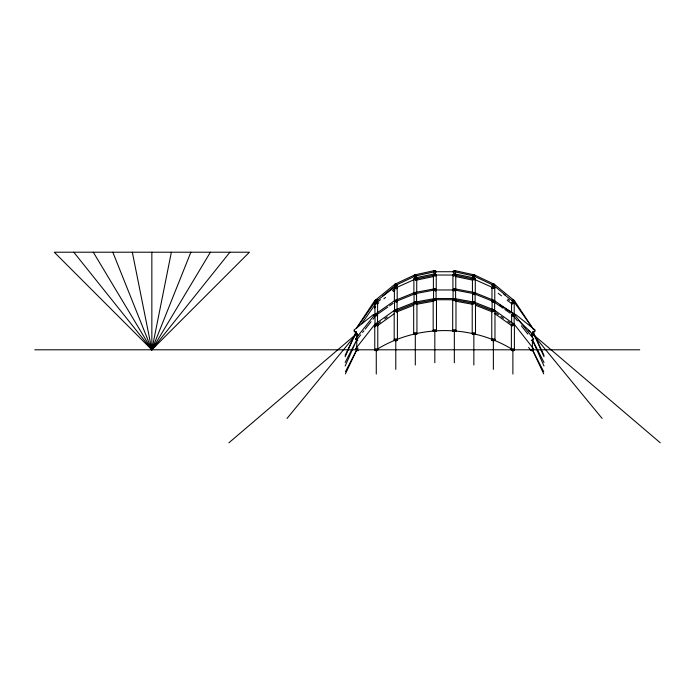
<?xml version="1.0" encoding="UTF-8"?>
<svg xmlns="http://www.w3.org/2000/svg" width="695" height="695" viewBox="0 0 695 695"><rect width="100%" height="100%" fill="white"/><g stroke="black" fill="none" stroke-linecap="round" stroke-linejoin="round"><path stroke-width="1.04" d="M394.187 310.986L394.187 339.838M397.401 339.838A1.607 0.904 0 0 0 394.986 339.056A1.607 0.904 0 0 0 394.986 340.62A1.607 0.904 0 0 0 397.401 339.838L397.401 310.986M413.673 333.635L413.673 303.289M416.939 333.635A1.633 0.886 0 0 0 414.489 332.87A1.633 0.886 0 0 0 414.489 334.399A1.633 0.886 0 0 0 416.939 333.635L416.939 303.289M452.697 330.646L452.697 299.745M455.981 299.745L455.981 330.646A1.642 0.877 0 0 1 453.514 331.411A1.642 0.877 0 0 1 453.514 329.89A1.642 0.877 0 0 1 455.981 330.646M491.765 310.986L491.765 339.838M494.979 339.838A1.607 0.904 0 0 0 492.573 339.056A1.607 0.904 0 0 0 492.573 340.62A1.607 0.904 0 0 0 494.979 339.838L494.979 310.986M454.235 300.31L454.547 298.598M473.755 303.845L474.068 302.134M454.278 290.302L454.556 288.799L474.077 292.456L473.79 293.985M73.783 252.215L151.849 349.793L249.427 252.215L54.262 252.215L151.849 349.793L171.361 252.215M454.217 275.602L454.582 273.873L474.103 277.939M473.738 279.694L474.103 277.965M414.785 274.907L415.306 276.028L434.827 271.728L454.339 271.728L454.591 270.572M473.608 303.906L474.294 302.169M493.129 311.612L493.815 309.874L474.311 302.143M93.295 252.215L151.849 349.793L190.873 252.215M473.721 293.976L474.311 292.517M493.207 301.908L493.824 300.37M345.137 356.813L356.327 331.619L345.137 355.449M345.146 366.004L356.761 339.838L345.146 362.469M473.547 279.816L474.355 278M493.068 288.538L493.876 286.731M345.424 373.91L356.761 349.793L358.064 348.134M474.381 274.907L473.86 276.028L455.364 271.954M454.599 270.546L474.12 274.838L473.86 276.028L493.372 285.219L493.893 284.099L474.39 274.881M345.424 371.729L356.761 349.793L356.761 333.635L228.916 442.785M112.816 252.215L151.849 349.793L210.394 252.215M514.595 315.243L515.134 314.349L500.061 305.096M356.596 327.971L374.926 300.318L376.273 301.213L377.906 299.884M492.798 302.325L494.11 300.44M512.284 315.964L513.631 314.027L494.128 300.414M356.683 328.005L374.979 302.038L377.559 303.854M361.643 323.722L375.665 303.811A1.338 1.06 0 0 1 375.109 302.438A1.338 1.06 0 0 1 376.916 302.021A1.338 1.06 0 0 1 377.446 303.454M374.518 308.189L375.743 306.46M492.79 311.794L494.119 309.944L513.648 323.861M512.276 325.781L513.631 323.879M492.712 288.703L494.18 286.809M512.111 303.95L513.692 301.899M357.934 350.714L355.588 348.873L375.091 323.992L377.455 325.851M374.327 327.415L375.63 325.755M357.412 339.012L360.662 334.886M362.616 332.41L363.919 330.768M365.214 329.117L371.069 321.689M373.024 319.214L374.327 317.563M132.328 252.215L151.849 349.793L229.906 252.215M514.578 315.912L515.699 314.505L535.22 330.116L531.232 335.103M493.372 285.219L494.214 284.185L513.753 300.153L512.884 301.213L514.222 300.327L533.647 329.769M287.026 418.442L356.761 333.635M532.023 333.982L535.063 331.228M382.78 295.879L394.977 285.88M511.702 316.025L514.074 314.157L533.604 338.891L531.354 340.672M511.711 325.851L514.065 324.009L533.595 348.864L531.223 350.714L528.608 347.413M375.448 301.882L394.969 286.783L396.376 288.607M376.273 302.951L380.521 299.667M392.397 290.475L394.942 288.503M377.107 304.019L378.801 302.707M383.892 298.763L385.586 297.451M393.222 291.544L394.925 290.232M375.509 323.861L395.029 309.918L396.332 311.742M377.976 323.714L380.521 321.898M384.761 318.866L387.306 317.05M377.038 325.998L394.013 313.879M531.145 350.688L533.664 348.899M511.607 303.854L514.17 302.047L533.091 328.874M395.038 300.414L375.517 314.001L376.733 315.738M376.273 315.087L387.81 307.06M389.582 305.826L393.127 303.35M532.023 340.09L533.725 338.952M512.884 374.049L512.884 349.793C471.914 324.183 417.252 324.183 376.273 349.793L376.273 374.049M414.767 274.881L395.255 284.073L395.794 285.219L414.333 276.48M395.794 287.852L414.333 279.564M395.325 300.344L414.846 292.491M395.794 301.5L414.333 294.037M414.854 302.143L395.342 309.848L396.037 311.612M396.767 310.604L414.333 303.672M396.246 312.133L413.812 305.201M434.566 270.546L415.045 274.838L415.306 276.028M415.063 277.939L434.575 273.847L434.94 275.602M415.306 279.129L433.793 275.255M415.558 280.311L434.045 276.436M415.306 293.646L434.827 289.963L454.339 289.963M434.61 298.572L415.097 302.108L415.41 303.845M416.331 303.098L433.793 299.927M416.548 304.28L434.01 301.109M435.904 275.038L453.253 275.038M434.827 298.555L454.339 298.555M435.904 299.745L453.253 299.745M34.75 349.793L639.739 349.793M454.556 298.572L474.068 302.108M455.364 299.927L472.826 303.098M455.155 301.109L472.617 304.28M455.364 290.154L473.86 293.646L493.372 301.5L503.128 308.293M455.364 275.255L473.86 279.129L493.372 287.852M455.121 276.436L472.583 280.102M474.833 303.672L492.399 310.604M475.354 305.201L491.947 311.751M474.32 292.491L493.841 300.344M355.432 338.952L356.856 339.898M504.9 309.527L510.226 313.237M355.501 348.899L358.021 350.688M495.917 312.811L498.463 314.627M501.008 316.442L503.554 318.258M507.793 321.29L510.339 323.106M494.301 313.271L512.119 325.998M503.953 294.333L513.718 301.882M507.793 299.006L509.496 300.318M498.237 293.325L501.486 295.835M507.185 300.24L512.059 304.019M377.446 316.017L375.091 314.157L355.562 338.891L357.812 340.672M528.339 330.386L660.25 442.785M494.188 285.88L505.569 295.219M354.103 331.228L356.952 333.809M518.348 320.282L530.059 331.411M602.139 418.442L532.405 333.635L532.405 337.77M395.794 285.219L394.942 284.185L375.413 300.153L376.273 301.213M374.588 315.912L373.467 314.505L353.946 330.116L358.107 335.329M513.536 315.912L517.445 320.864M521.346 325.816L527.853 334.06M375.465 301.899L376.942 303.802M375.526 323.879L376.82 325.686M395.055 300.44L396.202 302.09M374.023 314.349L374.926 315.817M544.02 362.469L532.405 339.838L532.405 349.793L543.742 371.729M532.405 349.793L543.742 373.91M544.029 355.449L532.848 331.602L544.029 356.813M414.811 278L415.584 279.746M395.29 286.731L396.072 288.468M532.405 339.838L544.02 366.004M414.854 292.517L415.471 294.055M395.333 300.37L395.959 301.908M414.863 302.169L415.549 303.906M434.566 270.572L434.827 271.728L434.827 270.555M415.063 277.965L415.428 279.694M434.888 290.302L434.601 288.799L415.08 292.456L415.375 293.985M434.618 298.598L434.922 300.31M514.396 324.93L514.396 349.793A1.512 0.93 0 0 1 512.128 350.601A1.512 0.93 0 0 1 512.128 348.986A1.512 0.93 0 0 1 514.396 349.793M514.222 302.951L514.222 314.792M514.144 315.087L514.144 324.93M511.555 302.951L511.555 312.637M511.633 315.087L511.633 322.958M511.372 324.93L511.372 349.793M494.779 287.852L494.779 301.778M494.64 301.5L494.64 310.986M493.372 339.838L493.372 369.384M492.103 301.5L492.103 309.935M491.964 287.852L491.964 299.632M475.493 303.289L475.493 333.635A1.633 0.886 0 0 1 473.034 334.399A1.633 0.886 0 0 1 473.034 332.87A1.633 0.886 0 0 1 475.493 333.635M475.276 279.129L475.276 293.898M475.128 293.646L475.128 303.289M473.86 333.635L473.86 365.005M472.583 293.646L472.583 302.212M472.435 279.129L472.435 291.787M472.218 303.289L472.218 333.635M455.764 275.038L455.764 289.928M455.607 289.963L455.607 299.745M454.339 270.555L454.339 271.728M454.339 273.865L454.339 275.533M454.339 288.79L454.339 290.302M454.339 298.589L454.339 300.318M454.339 330.646L454.339 362.747M453.07 289.963L453.07 298.763M452.914 275.038L452.914 288.859M436.469 299.745L436.469 330.646A1.642 0.877 0 0 1 434.001 331.411A1.642 0.877 0 0 1 434.001 329.89A1.642 0.877 0 0 1 436.469 330.646M436.243 275.038L436.243 288.859M436.095 289.963L436.095 299.745M434.827 273.865L434.827 275.533M434.827 288.79L434.827 290.302M434.827 298.589L434.827 300.318M434.827 330.646L434.827 362.747M433.55 289.963L433.55 298.763M433.402 275.038L433.402 289.928M433.176 299.745L433.176 330.646M416.731 279.129L416.731 291.787M416.574 293.646L416.574 303.289M415.306 333.635L415.306 365.005M414.038 293.646L414.038 303.289M413.89 279.129L413.89 292.847M397.201 287.852L397.201 299.632M397.062 301.5L397.062 309.935M395.794 339.838L395.794 369.384M394.525 301.5L394.525 310.986M394.386 287.852L394.386 301.778M377.785 324.93L377.785 349.793M377.611 302.951L377.611 312.637M377.533 315.087L377.533 323.948M375.022 315.087L375.022 324.93M374.944 302.951L374.944 315.869M374.77 324.93L374.77 349.793M151.849 252.215L151.849 349.793M375.204 325.59A1.512 0.93 0 0 1 375.065 324.365A1.512 0.93 0 0 1 377.003 324.113A1.512 0.93 0 0 1 377.689 325.251M394.578 311.577A1.607 0.904 0 0 1 394.682 310.335A1.607 0.904 0 0 1 396.897 310.335A1.607 0.904 0 0 1 397.001 311.577M414.072 303.863A1.633 0.886 0 0 1 414.124 302.673A1.633 0.886 0 0 1 416.322 302.594A1.633 0.886 0 0 1 416.679 303.767M433.584 300.318A1.642 0.877 0 0 1 433.663 299.128A1.642 0.877 0 0 1 435.904 299.085A1.642 0.877 0 0 1 436.139 300.275M453.357 300.448A1.642 0.877 0 0 1 452.975 299.25A1.642 0.877 0 0 1 455.199 298.998A1.642 0.877 0 0 1 455.781 300.162M475.293 303.706A1.633 0.886 0 0 0 474.676 302.516A1.633 0.886 0 0 0 472.461 302.829A1.633 0.886 0 0 0 472.974 304.028A1.268 1.138 0 0 1 472.861 302.586A1.268 1.138 0 0 1 474.52 302.316A1.268 1.138 0 0 1 475.006 303.758M491.964 311.421A1.607 0.904 0 0 1 492.381 310.283A1.607 0.904 0 0 1 494.449 310.326A1.607 0.904 0 0 1 494.718 311.473M511.815 325.59A1.512 0.93 0 0 1 511.815 324.27A1.512 0.93 0 0 1 513.952 324.27A1.512 0.93 0 0 1 513.952 325.59A1.26 1.121 0 0 0 513.683 324.061A1.26 1.121 0 0 0 512.024 324.113A1.26 1.121 0 0 0 511.885 325.599M375.326 325.66A1.26 1.121 0 0 1 375.387 324.131A1.26 1.121 0 0 1 377.098 324.079A1.26 1.121 0 0 1 377.281 325.599M375.1 315.478A1.26 1.121 0 0 1 376.369 313.975A1.26 1.121 0 0 1 377.376 315.626M394.777 311.673A1.268 1.138 0 0 1 394.942 310.144A1.268 1.138 0 0 1 396.645 310.144A1.268 1.138 0 0 1 396.81 311.673M394.682 301.995A1.216 1.182 0 0 1 395.212 300.457A1.216 1.182 0 0 1 396.819 300.857A1.216 1.182 0 0 1 396.524 302.447M414.29 303.967A1.268 1.138 0 0 1 414.394 302.499A1.268 1.138 0 0 1 416.018 302.342A1.268 1.138 0 0 1 416.461 303.758M414.576 294.593A1.216 1.19 0 0 1 414.429 292.83A1.216 1.19 0 0 1 416.244 292.89A1.216 1.19 0 0 1 415.966 294.645M433.81 300.422A1.268 1.138 0 0 1 433.906 298.963A1.268 1.138 0 0 1 435.539 298.807A1.268 1.138 0 0 1 435.982 300.214M434.097 290.91A1.216 1.19 0 0 1 433.967 289.12A1.216 1.19 0 0 1 435.8 289.25A1.216 1.19 0 0 1 435.409 291.005M453.505 300.605A1.268 1.138 0 0 1 453.305 299.085A1.268 1.138 0 0 1 454.973 298.763A1.268 1.138 0 0 1 455.494 300.214M453.54 290.858A1.216 1.19 0 0 1 453.54 289.068A1.216 1.19 0 0 1 455.364 289.32A1.216 1.19 0 0 1 454.843 291.04M472.991 294.489A1.216 1.19 0 0 1 473.104 292.717A1.216 1.19 0 0 1 474.894 293.029A1.216 1.19 0 0 1 474.364 294.723M492.416 311.734A1.268 1.138 0 0 1 492.434 310.222A1.268 1.138 0 0 1 494.11 310.057A1.268 1.138 0 0 1 494.484 311.534M492.512 302.334A1.216 1.182 0 0 1 492.573 300.605A1.216 1.182 0 0 1 494.345 300.787A1.216 1.182 0 0 1 494.032 302.499M511.937 315.825A1.26 1.121 0 0 1 512.085 314.227A1.26 1.121 0 0 1 513.874 314.392A1.26 1.121 0 0 1 513.64 315.99M375.378 315.86A1.19 1.182 0 0 1 375.491 314.201A1.19 1.182 0 0 1 377.177 314.314A1.19 1.182 0 0 1 377.055 315.982M512.041 315.921A1.19 1.182 0 0 1 512.102 314.201A1.19 1.182 0 0 1 513.84 314.383A1.19 1.182 0 0 1 513.536 316.086M395.116 288.755A1.407 1.025 0 0 1 394.56 287.356A1.407 1.025 0 0 1 396.463 286.948A1.407 1.025 0 0 1 397.027 288.347M413.925 279.338A1.416 1.016 0 0 1 414.846 278.165A1.416 1.016 0 0 1 416.583 278.678A1.416 1.016 0 0 1 416.079 279.981M435.826 275.75A1.425 1.016 0 0 0 435.756 274.264A1.425 1.016 0 0 0 433.689 274.429A1.425 1.016 0 0 0 434.054 275.889A1.208 1.19 0 0 1 433.949 274.212A1.208 1.19 0 0 1 435.695 274.212A1.208 1.19 0 0 1 435.617 275.941M453.409 275.802A1.425 1.016 0 0 1 453.288 274.351A1.425 1.016 0 0 1 455.321 274.299A1.425 1.016 0 0 1 455.347 275.75M472.782 279.79A1.416 1.016 0 0 1 472.852 278.408A1.416 1.016 0 0 1 474.789 278.356A1.416 1.016 0 0 1 474.989 279.738M492.19 288.408A1.407 1.025 0 0 1 492.477 287.061A1.407 1.025 0 0 1 494.345 287.105A1.407 1.025 0 0 1 494.493 288.468M511.815 303.576A1.338 1.06 0 0 1 511.989 302.169A1.338 1.06 0 0 1 513.787 302.169A1.338 1.06 0 0 1 513.952 303.576M375.63 303.941A1.19 1.182 0 0 1 375.326 302.238A1.19 1.182 0 0 1 377.055 302.056A1.19 1.182 0 0 1 377.116 303.785M375.161 301.63A1.19 1.182 0 0 1 376.108 300.04A1.19 1.182 0 0 1 377.463 301.3M395.142 288.859A1.208 1.199 0 0 1 394.864 287.087A1.208 1.199 0 0 1 396.663 287.026A1.208 1.199 0 0 1 396.515 288.807M395.142 286.218A1.208 1.199 0 0 1 394.795 284.55A1.208 1.199 0 0 1 396.489 284.246A1.208 1.199 0 0 1 396.758 285.932M414.124 279.381A1.208 1.19 0 0 1 414.915 278A1.208 1.19 0 0 1 416.392 278.608A1.208 1.19 0 0 1 415.958 280.128M414.585 276.984A1.208 1.19 0 0 1 414.394 275.246A1.208 1.19 0 0 1 416.166 275.177A1.208 1.19 0 0 1 416.096 276.923M434.062 272.64A1.277 1.129 0 0 1 433.923 270.928A1.277 1.129 0 0 1 435.843 271.05A1.277 1.129 0 0 1 435.435 272.727M453.488 275.88A1.208 1.19 0 0 1 453.505 274.169A1.208 1.19 0 0 1 455.234 274.23A1.208 1.19 0 0 1 455.129 275.941M453.505 272.588A1.277 1.129 0 0 1 453.505 270.876A1.277 1.129 0 0 1 455.416 271.12A1.277 1.129 0 0 1 454.869 272.761M472.939 279.911A1.208 1.19 0 0 1 473 278.278A1.208 1.19 0 0 1 474.65 278.226A1.208 1.19 0 0 1 474.824 279.842M492.407 288.564A1.208 1.199 0 0 1 492.564 286.966A1.208 1.199 0 0 1 494.18 286.966A1.208 1.199 0 0 1 494.336 288.564M493.789 286.34A1.208 1.199 0 0 0 494.432 284.646A1.208 1.199 0 0 0 492.651 284.255A1.208 1.199 0 0 0 492.52 286.062A1.294 1.121 0 0 1 492.547 284.359A1.294 1.121 0 0 1 494.493 284.655A1.294 1.121 0 0 1 493.824 286.262M511.989 303.724A1.19 1.182 0 0 1 512.067 302.09A1.19 1.182 0 0 1 513.709 302.09A1.19 1.182 0 0 1 513.787 303.724M375.665 302.186A1.268 1.112 0 0 1 375.083 300.822A1.268 1.112 0 0 1 376.542 300.127A1.268 1.112 0 0 1 377.541 301.291M395.09 286.158A1.294 1.121 0 0 1 394.76 284.55A1.294 1.121 0 0 1 396.637 284.368A1.294 1.121 0 0 1 396.706 286.01M414.541 276.923A1.286 1.129 0 0 1 414.402 275.229A1.286 1.129 0 0 1 416.331 275.35A1.286 1.129 0 0 1 415.923 277.01M397.21 339.377A1.685 0.851 0 0 1 396.602 340.585A1.685 0.851 0 0 1 394.256 340.194M416.826 333.235A1.729 0.834 0 0 1 416.027 334.391A1.729 0.834 0 0 1 413.681 333.93M436.538 330.472A1.755 0.825 0 0 1 434.827 331.472A1.755 0.825 0 0 1 433.115 330.472M456.05 330.472A1.755 0.825 0 0 1 454.339 331.472A1.755 0.825 0 0 1 452.627 330.472M475.476 333.93A1.729 0.834 0 0 1 473.139 334.391A1.729 0.834 0 0 1 472.339 333.235M494.909 340.194A1.685 0.851 0 0 1 492.312 340.507A1.685 0.851 0 0 1 492.364 339.151M375.404 350.541A1.564 0.904 0 0 0 377.837 349.863A1.564 0.904 0 0 0 375.595 348.986A1.564 0.904 0 0 0 375.404 350.541M473.104 275.09A1.208 1.19 0 0 0 473 276.871A1.286 1.129 0 0 1 473.043 275.159A1.286 1.129 0 0 1 474.963 275.463A1.286 1.129 0 0 1 474.303 277.079A1.208 1.19 0 0 0 474.885 275.402A1.208 1.19 0 0 0 473.104 275.09M513.84 300.501A1.19 1.182 0 0 0 511.885 300.57A1.268 1.112 0 0 1 513.926 300.579A1.268 1.112 0 0 1 513.249 302.282A1.19 1.182 0 0 0 513.84 300.501"/></g></svg>
